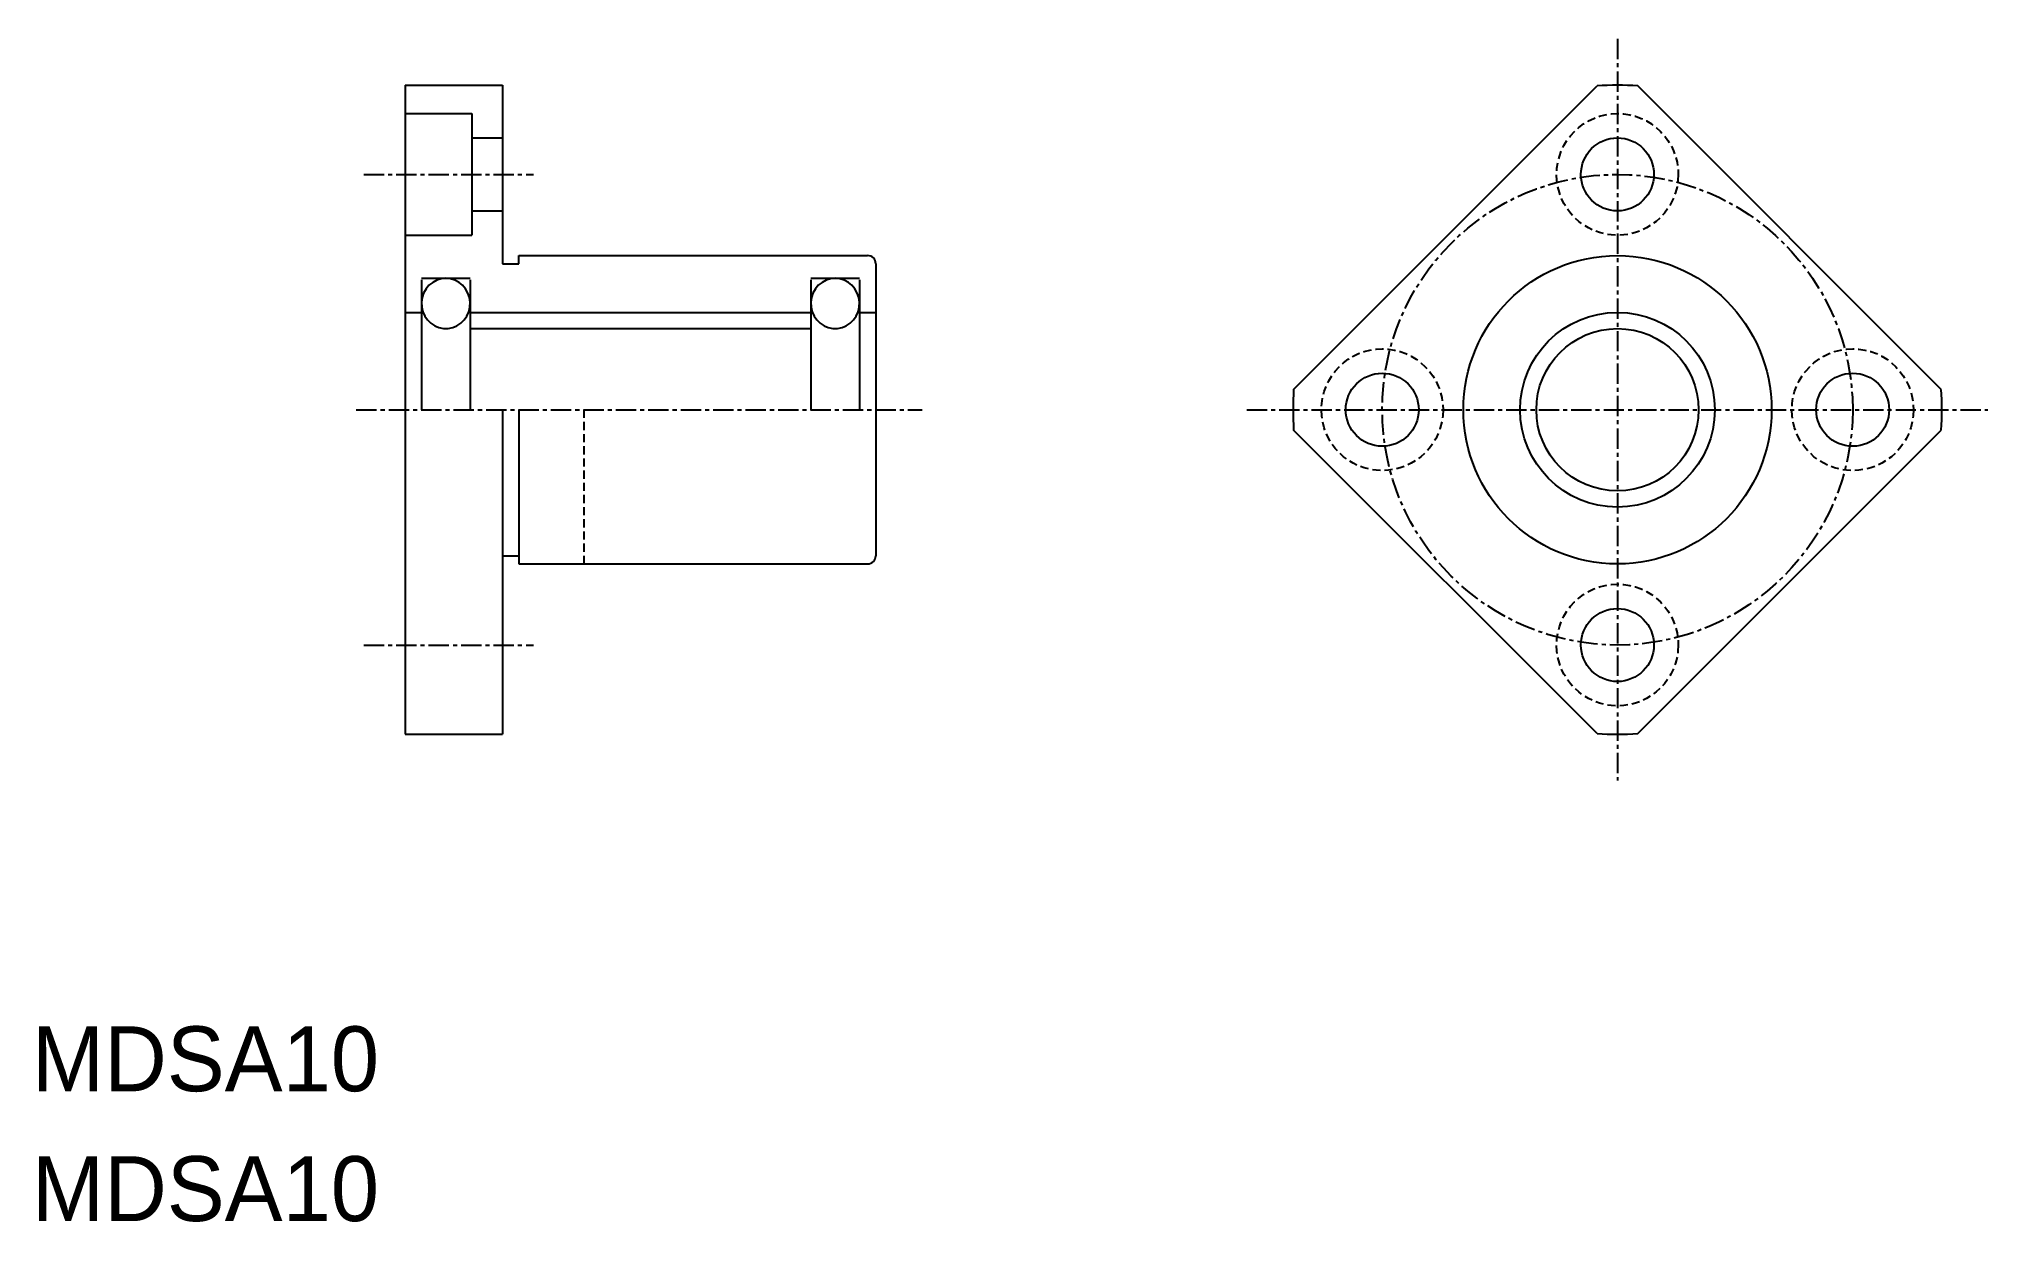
# Model space of a CAD drawing. Extents: x 10 to 131, y 10 to 83.
import ezdxf

# ---------------------------------------------------------------- set-up
doc = ezdxf.new("R2010")
doc.units = 0
doc.linetypes.add('CENTER', pattern=[2, 1.25, -0.25, 0.25, -0.25])
doc.linetypes.add('DASHED', pattern=[0.75, 0.5, -0.25])
doc.layers.get('0').update_dxf_attribs({"linetype": 'CONTINUOUS'})
doc.layers.add('CENTER', color=1, linetype='CENTER')

msp = doc.modelspace()

# ---------------------------------------------------------------- linework, layer by layer
at = {"color": 7, "linetype": 'CONTINUOUS'}
for p, q in [((33.02, 80), (33.02, 40)), ((33.02, 80), (39.02, 80)), ((39.02, 80), (39.02, 69)), ((87.78, 61.25), (106.48, 79.96)), ((127.7, 61.25), (108.99, 79.96)), ((33.02, 78.25), (37.12, 78.25)), ((37.12, 78.25), (37.12, 70.75)), ((37.12, 76.75), (39.02, 76.75)), ((37.12, 72.25), (39.02, 72.25)), ((33.02, 70.75), (37.12, 70.75)), ((118.34, 70.61), (118.34, 70.61)), ((39.02, 69), (40.02, 69)), ((40.02, 69.5), (61.52, 69.5)), ((40.02, 69), (40.02, 69.5)), ((62.02, 69), (62.02, 51)), ((34.02, 68.1), (37.02, 68.1)), ((34.02, 68.01), (34.02, 60)), ((37.02, 68.01), (37.02, 60)), ((58.02, 68.1), (61.02, 68.1)), ((58.02, 68.01), (58.02, 60)), ((61.02, 68.01), (61.02, 60)), ((33.02, 66), (34.02, 66)), ((37.02, 66), (58.02, 66)), ((37.02, 65), (58.02, 65)), ((61.02, 66), (62.02, 66)), ((123.02, 65.93), (123.02, 65.93)), ((39.02, 60), (39.02, 40)), ((40.02, 60), (40.02, 50.5)), ((106.48, 40.04), (87.78, 58.75)), ((108.99, 40.04), (127.7, 58.75)), ((39.02, 51), (40.02, 51)), ((40.02, 50.5), (61.52, 50.5)), ((33.02, 40), (39.02, 40))]:
    msp.add_line(p, q, dxfattribs=at)
at = {"color": 3, "linetype": 'DASHED'}
msp.add_line((44.02, 60), (44.02, 50.5), dxfattribs=at)
at = {"color": 7, "linetype": 'CONTINUOUS', "flags": 128}
for points in [[(35.52, 68.1), (35.23, 68.07), (34.96, 67.99), (34.71, 67.85), (34.48, 67.67), (34.3, 67.45), (34.15, 67.19), (34.06, 66.92), (34.02, 66.62), (34.03, 66.33), (34.1, 66.04), (34.22, 65.77), (34.38, 65.53), (34.59, 65.33), (34.83, 65.17), (35.09, 65.06), (35.37, 65.01), (35.66, 65.01), (35.94, 65.06), (36.2, 65.17), (36.44, 65.33), (36.65, 65.53), (36.82, 65.77), (36.93, 66.04), (37, 66.33), (37.02, 66.62), (36.98, 66.92), (36.88, 67.19), (36.74, 67.45), (36.55, 67.67), (36.33, 67.85), (36.07, 67.99), (35.8, 68.07)], [(59.52, 68.1), (59.23, 68.07), (58.96, 67.99), (58.71, 67.85), (58.48, 67.67), (58.3, 67.45), (58.15, 67.19), (58.06, 66.92), (58.02, 66.62), (58.03, 66.33), (58.1, 66.04), (58.22, 65.77), (58.38, 65.53), (58.59, 65.33), (58.83, 65.17), (59.09, 65.06), (59.37, 65.01), (59.66, 65.01), (59.94, 65.06), (60.2, 65.17), (60.44, 65.33), (60.65, 65.53), (60.82, 65.77), (60.93, 66.04), (61, 66.33), (61.02, 66.62), (60.98, 66.92), (60.88, 67.19), (60.74, 67.45), (60.55, 67.67), (60.33, 67.85), (60.07, 67.99), (59.8, 68.07)]]:
    msp.add_lwpolyline(points, close=True, dxfattribs=at)
at = {"color": 3, "linetype": 'DASHED'}
for centre in [(107.74, 74.5), (93.24, 60), (122.24, 60), (107.74, 45.5)]:
    msp.add_circle(centre, 3.75, dxfattribs=at)
at = {"color": 7, "linetype": 'CONTINUOUS'}
for centre, radius in [((107.74, 74.5), 2.25), ((107.74, 60), 9.5), ((107.74, 60), 6), ((107.74, 60), 5), ((93.24, 60), 2.25), ((122.24, 60), 2.25), ((107.74, 45.5), 2.25)]:
    msp.add_circle(centre, radius, dxfattribs=at)
for centre, radius, start, end in [((107.74, 60), 20, 86.4096, 93.5904), ((61.52, 69), 0.5, 360, 90), ((107.74, 60), 20, 176.4096, 183.5904), ((107.74, 60), 20, 356.4096, 3.5904), ((61.52, 51), 0.5, 270, 0), ((107.74, 60), 20, 266.4096, 273.5904)]:
    msp.add_arc(centre, radius, start, end, dxfattribs=at)
at = {"layer": 'CENTER', "color": 1, "linetype": 'CENTER'}
for p, q in [((107.74, 82.85), (107.74, 37.15)), ((30.46, 74.5), (40.92, 74.5)), ((30, 60), (64.89, 60)), ((84.89, 60), (130.58, 60)), ((30.46, 45.5), (40.92, 45.5))]:
    msp.add_line(p, q, dxfattribs=at)
msp.add_circle((107.74, 60), 14.5, dxfattribs=at)

# ---------------------------------------------------------------- texts
at = {"color": 7, "linetype": 'CONTINUOUS'}
for p in [(10, 18), (10, 10)]:
    msp.add_text('MDSA10', height=4, dxfattribs=at).set_placement(p)

doc.saveas('drawing.dxf')
